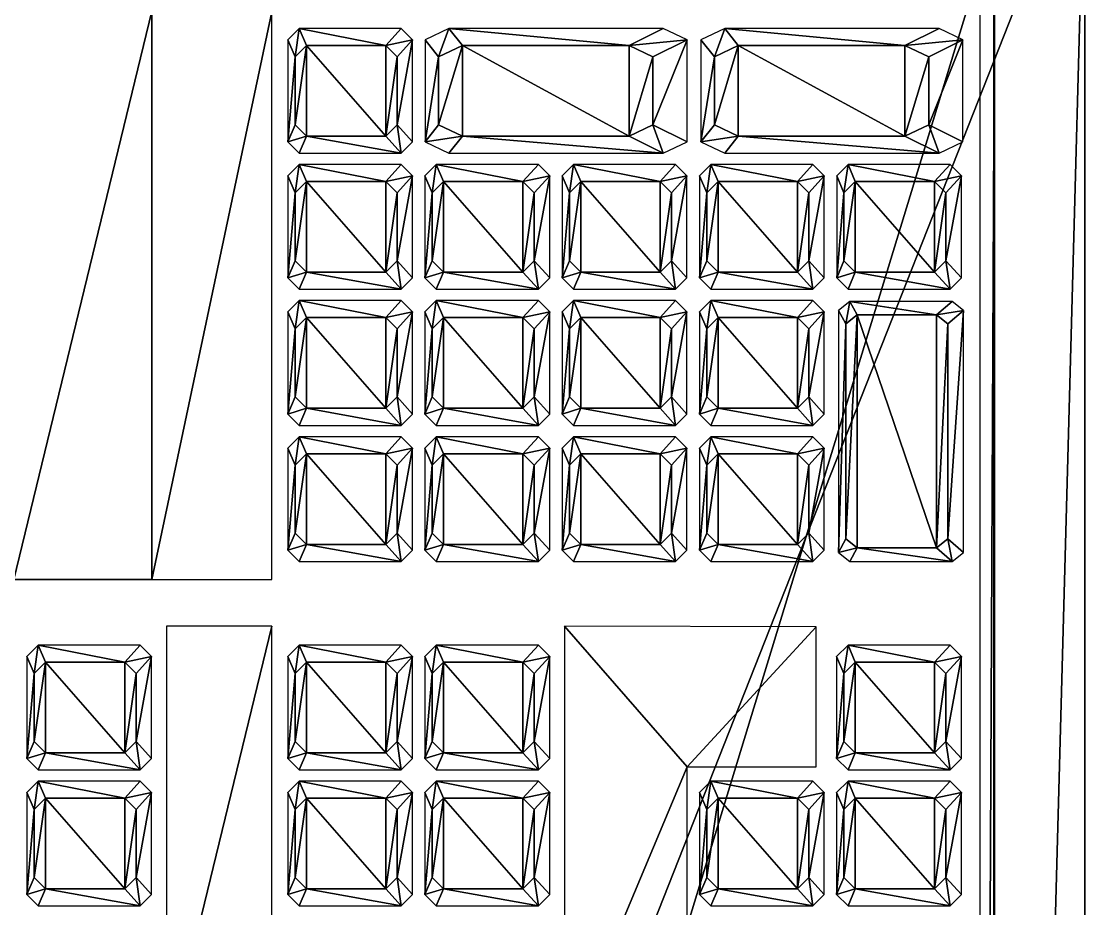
# Model space of a CAD drawing. Extents: x -22.3 to 10, y -36.4 to 0.
# Drawn here: x 4.19 to 10.05, y -17.48 to -12.59 of the extents above; entities that cross this region are included whole.
import ezdxf

# ---------------------------------------------------------------- set-up
doc = ezdxf.new("R2010")
doc.units = 0
doc.layers.get('0').update_dxf_attribs({"linetype": 'CONTINUOUS'})

msp = doc.modelspace()

# ---------------------------------------------------------------- meshes
at = {"color": 252, "linetype": 'BYBLOCK'}
mesh = msp.add_polyface(dxfattribs=at)
corners = [(-6.183, -12.296, 22.3066), (-6.183, -6.0576, 4.2865), (-6.183, -12.296, 4.2865), (-6.183, -6.0576, 22.3066), (9.5485, -12.0398, 4.5287), (9.5485, -30.0398, 4.5287), (4.0518, -30.0398, 4.7207), (4.0518, -12.0398, 4.7207), (-5.5521, -7.0515, 13.7443), (-5.5521, -7.0515, 14.2341), (-5.5521, -6.677, 14.2341), (-5.5521, -6.677, 13.7443)]
mesh.append_faces([[corners[k] for k in face] for face in [(7, 6, 4), (5, 4, 6), (3, 0, 1), (2, 1, 0)]], dxfattribs={"vtx1": -1, "color": 252})
mesh.append_faces([[corners[k] for k in face] for face in [(8, 11, 10), (10, 9, 8)]], dxfattribs={"vtx2": -1, "color": 252})
at = {"color": 253, "linetype": 'BYBLOCK'}
mesh = msp.add_polyface(dxfattribs=at)
corners = [(6.946, -18.768, 5.0654), (7.0309, -18.6809, 4.8123), (6.4688, -18.6809, 4.8319), (-5.0521, -8.2342, 21.6774), (-5.0521, -8.1688, 21.8152), (-5.0521, -8.2162, 21.7532), (-5.0521, -8.1004, 21.8525), (-5.0521, -8.2199, 21.6007), (-5.0521, -8.1756, 21.5366), (-5.0521, -8.0227, 21.8588), (-5.0521, -7.9491, 21.8329), (-5.0521, -8.109, 21.496), (-5.0521, -8.0317, 21.4859), (-5.0521, -7.7185, 21.6728), (-5.0521, -7.2343, 21.6728), (-5.0521, -7.2343, 21.4859), (-5.4271, -8.0317, 21.4859), (-5.4271, -8.109, 21.496), (-5.4271, -8.1756, 21.5366), (-5.4271, -8.2199, 21.6007), (-5.4271, -8.2342, 21.6774), (-5.4271, -8.2162, 21.7532), (-5.4271, -8.1688, 21.8152), (-5.4271, -8.1004, 21.8525), (-5.4271, -8.0227, 21.8588), (-5.4271, -7.9491, 21.8329), (-5.4271, -7.7185, 21.6728), (-5.4271, -7.2343, 21.6728), (-5.4271, -7.2343, 21.4859)]
mesh.append_faces([[corners[k] for k in face] for face in [(3, 4, 5)]], dxfattribs={"vtx0": -1, "color": 253})
mesh.append_faces([[corners[k] for k in face] for face in [(4, 3, 6), (7, 6, 3), (9, 8, 10), (11, 10, 8), (13, 12, 14)]], dxfattribs={"vtx0": -1, "vtx1": -1, "color": 253})
mesh.append_faces([[corners[k] for k in face] for face in [(6, 7, 8), (8, 9, 6), (10, 11, 12), (12, 13, 10)]], dxfattribs={"vtx0": -1, "vtx2": -1, "color": 253})
mesh.append_faces([[corners[k] for k in face] for face in [(15, 14, 12), (16, 12, 17), (17, 11, 18), (18, 8, 19), (19, 7, 20), (20, 3, 21), (21, 5, 22), (22, 4, 23), (23, 6, 24), (24, 9, 25), (25, 10, 26), (13, 14, 26), (14, 15, 27), (28, 15, 16)]], dxfattribs={"vtx1": -1, "color": 253})
mesh.append_faces([[corners[k] for k in face] for face in [(0, 1, 2), (12, 11, 17), (11, 8, 18), (8, 7, 19), (7, 3, 20), (3, 5, 21), (5, 4, 22), (4, 6, 23), (6, 9, 24), (9, 10, 25), (10, 13, 26), (14, 27, 26), (15, 28, 27), (15, 12, 16)]], dxfattribs={"vtx2": -1, "color": 253})
at = {"color": 0, "linetype": 'BYBLOCK'}
mesh = msp.add_polyface(dxfattribs=at)
corners = [(-3.7223, -33.1601, 20.6303), (-3.797, -32.0202, 19.0175), (-7.2269, -18.8325, 20.6303), (-5.5143, -34.1132, 20.241), (-3.6333, -33.3957, 20.3822), (-5.6555, -33.7396, 20.6345), (-3.7525, -32.138, 18.8934), (-4.5945, -31.5718, 18.3056), (-6.767, -19.8781, 19.0175), (-4.55, -31.6896, 18.1816), (-5.6115, -19.5955, 9.3403), (-6.2602, -20.3976, 9.8691), (-2.6415, -31.7375, 9.3403), (-3.5872, -31.3254, 9.8691), (-3.5723, -31.4505, 9.9932), (-2.6266, -31.8626, 9.4644), (-5.6862, -18.4556, 7.7275), (-2.1816, -32.7832, 7.7275), (-2.1519, -33.0333, 7.9756), (8.7293, -19.7295, 4.8074), (8.7293, -20.5031, 4.8074), (9.4704, -19.7295, 4.7815), (9.4704, -20.5031, 4.7815), (4.1532, -25.2437, 4.9672), (4.991, -25.2437, 4.938), (4.1532, -24.9859, 4.9672), (4.991, -24.9859, 4.938), (4.1532, -21.9223, 4.9672), (4.991, -21.9223, 4.938), (4.1532, -21.6962, 4.9672), (4.991, -21.6962, 4.938), (8.7293, -27.8879, 4.8074), (8.7293, -28.5652, 4.8074), (9.4704, -27.8879, 4.7815), (9.4704, -28.5652, 4.7815), (4.1532, -29.6612, 4.9672), (4.0562, -30.0398, 4.9706), (9.4704, -29.6612, 4.7815), (9.5528, -30.0398, 4.7787), (4.991, -28.7905, 4.938), (4.991, -28.3392, 4.938), (4.1532, -28.7905, 4.9672), (4.1532, -28.3392, 4.9672), (10.0485, -30.5398, 4.7788), (9.5485, -30.0398, 4.7788), (2.5485, -30.5398, 4.7788), (4.0485, -30.0398, 4.7788), (9.5528, -12.0398, 4.7787), (4.1495, -12.5352, 4.9673), (5.5713, -18.6008, 4.9177), (4.991, -18.6008, 4.938), (5.5713, -29.6612, 4.9177), (4.991, -29.6612, 4.938), (4.0485, -12.0398, 4.7788), (10.0485, -11.5398, 4.7788), (10.0485, -11.5398, 4.0288), (10.0485, -30.5398, 4.0288), (2.5485, -30.5398, 4.0288), (-4.0556, -33.3482, 7.2353), (-4.0084, -33.7448, 7.6288), (-3.3537, -32.0404, 7.3573), (-3.2648, -32.0187, 6.6129), (-6.3831, -19.6556, 7.3573), (-6.2942, -19.6338, 6.6129), (4.0475, -30.0398, 4.7208), (9.5441, -30.0398, 4.5288), (4.0562, -12.0398, 4.9706), (2.5485, -11.5398, 4.7788), (-6.4187, -34.3344, 7.3238), (-6.4659, -33.9378, 6.9303), (-5.7337, -31.6304, 4.3415), (-5.7299, -31.6295, 3.8415), (-5.5576, -31.3402, 4.3434), (-5.5538, -31.3393, 3.8434)]
mesh.append_faces([[corners[k] for k in face] for face in [(22, 21, 20), (34, 33, 32), (38, 37, 36), (39, 40, 41), (42, 41, 40), (43, 44, 45), (46, 45, 44), (49, 50, 51)]], dxfattribs={"vtx0": -1, "vtx1": -1, "color": 0})
mesh.append_faces([[corners[k] for k in face] for face in [(35, 36, 37), (36, 35, 48), (52, 51, 50)]], dxfattribs={"vtx0": -1, "vtx1": -1, "vtx2": -1, "color": 0})
mesh.append_faces([[corners[k] for k in face] for face in [(37, 38, 47), (45, 46, 53), (44, 43, 54)]], dxfattribs={"vtx0": -1, "vtx2": -1, "color": 0})
mesh.append_faces([[corners[k] for k in face] for face in [(0, 1, 2), (1, 7, 8), (10, 11, 12), (13, 12, 11), (16, 10, 17), (12, 17, 10), (19, 20, 21), (31, 32, 33), (17, 58, 16), (60, 61, 62), (63, 62, 61), (18, 15, 4), (6, 4, 15), (15, 14, 6), (9, 6, 14), (59, 18, 3), (4, 3, 18), (65, 38, 64), (36, 66, 64), (56, 43, 57), (45, 67, 57), (68, 69, 59), (70, 71, 72)]], dxfattribs={"vtx1": -1, "color": 0})
mesh.append_faces([[corners[k] for k in face] for face in [(23, 24, 25), (26, 25, 24), (27, 28, 29), (30, 29, 28)]], dxfattribs={"vtx1": -1, "vtx2": -1, "color": 0})
mesh.append_faces([[corners[k] for k in face] for face in [(3, 4, 0), (0, 5, 3), (4, 6, 1), (1, 0, 4), (6, 9, 7), (7, 1, 6), (12, 13, 14), (14, 15, 12), (17, 12, 15), (15, 18, 17), (55, 56, 57), (58, 17, 18), (18, 59, 58), (38, 36, 64), (43, 45, 57), (54, 43, 56), (69, 58, 59), (68, 59, 3), (71, 73, 72)]], dxfattribs={"vtx2": -1, "color": 0})
mesh = msp.add_polyface(dxfattribs=at)
corners = [(-5.5521, -11.9264, 15.4671), (-5.4271, -11.9264, 15.4671), (-5.5521, -11.9264, 16.0296), (-5.4271, -11.9264, 16.0296), (-5.8021, -11.8964, 12.4642), (-5.6771, -11.8964, 12.4642), (-5.6771, -11.8964, 12.7142), (-5.8021, -11.8964, 4.7171), (-5.6771, -11.8964, 4.7171), (-5.6771, -11.8964, 11.7171), (-5.8021, -12.0514, 4.7171), (-5.6771, -12.0514, 4.7171), (-5.6771, -12.1764, 4.7171), (-5.8021, -12.1764, 4.7171), (-5.6771, -12.1764, 12.7171), (-5.8021, -12.1764, 12.7171), (-5.6771, -12.0514, 12.7171), (-5.8021, -12.0514, 12.7171), (-5.8021, -11.8639, 21.4038), (-5.5521, -11.9889, 21.4663), (-5.8021, -11.8639, 21.2788), (-5.5521, -11.9889, 21.1538), (-5.5521, -12.1139, 22.0913), (-5.5521, -12.1139, 20.4038), (-5.5521, -11.9264, 13.9046), (-5.5521, -12.1139, 14.1546), (-5.5521, -12.1139, 13.1546), (-5.5521, -11.9264, 13.6546), (-5.5521, -11.9262, 14.9614), (-5.5521, -12.1137, 15.2114), (-5.5521, -12.1137, 14.2114), (-5.5521, -11.9262, 14.7114), (-5.7753, -18.22, 7.9756), (-5.656, -19.4777, 9.4644), (-5.6115, -19.5955, 9.3403), (-5.6862, -18.4556, 7.7275), (4.991, -18.3103, 4.938), (5.5713, -18.3103, 4.9177), (5.5713, -15.9241, 4.9177), (4.991, -15.9241, 4.938), (8.5835, -18.3223, 4.8125), (8.5684, -17.5685, 4.813), (7.1827, -18.3103, 4.8614), (7.8591, -17.5685, 4.8378), (7.8591, -16.6977, 4.8378), (7.1827, -15.9241, 4.8614), (8.5684, -15.9263, 4.813), (8.5684, -16.6977, 4.813), (4.9103, -15.6662, 4.9408), (5.5713, -15.6662, 4.9177), (5.5713, -12.5381, 4.9177), (4.9103, -12.5388, 4.9408), (9.4704, -12.5381, 4.7815), (9.5528, -12.0398, 4.7787), (4.1495, -12.5352, 4.9673), (4.0562, -12.0398, 4.9706), (9.4704, -29.6612, 4.7815), (4.0562, -30.0398, 4.9706), (4.0485, -12.0398, 4.7788), (2.5485, -11.5398, 4.7788), (2.5485, -30.5398, 4.7788), (10.0485, -11.5398, 4.7788), (9.5485, -12.0398, 4.7788), (9.5485, -30.0398, 4.7788), (2.5485, -30.5398, 4.0288), (2.5485, -11.5398, 4.0288), (10.0485, -11.5398, 4.0288), (-5.5521, -14.5328, 3.7625), (-5.4271, -14.4078, 3.7625), (-5.5521, -14.5328, 4.3625), (-5.4271, -14.4078, 4.26), (-5.4271, -12.5204, 4.6375), (-5.5521, -12.5328, 4.7625), (-5.5521, -12.5204, 3.7625), (-5.8021, -12.5514, 4.5288), (-5.5521, -12.4264, 4.6538), (-5.5521, -12.4264, 22.4038), (-5.8021, -12.5514, 22.5288), (-5.5521, -12.1764, 22.1538), (-5.6771, -11.9262, 14.9614), (-5.6771, -11.9262, 14.7114), (-5.6771, -11.9264, 13.9046), (-5.6771, -11.9264, 13.6546), (4.0475, -12.0398, 4.7208), (9.5441, -12.0398, 4.5288), (4.0475, -30.0398, 4.7208), (10.0485, -30.5398, 4.0288)]
mesh.append_faces([[corners[k] for k in face] for face in [(73, 70, 68), (75, 78, 76)]], dxfattribs={"vtx0": -1, "color": 0})
mesh.append_faces([[corners[k] for k in face] for face in [(43, 42, 41), (55, 54, 53)]], dxfattribs={"vtx0": -1, "vtx1": -1, "color": 0})
mesh.append_faces([[corners[k] for k in face] for face in [(45, 44, 46), (52, 53, 54), (53, 52, 56)]], dxfattribs={"vtx0": -1, "vtx1": -1, "vtx2": -1, "color": 0})
mesh.append_faces([[corners[k] for k in face] for face in [(19, 22, 23), (23, 21, 19), (24, 25, 26), (26, 27, 24), (28, 29, 30), (30, 31, 28), (36, 37, 38), (38, 39, 36), (42, 43, 44), (44, 45, 42), (48, 49, 50), (50, 51, 48), (54, 55, 57), (58, 59, 60), (61, 62, 63)]], dxfattribs={"vtx0": -1, "vtx2": -1, "color": 0})
mesh.append_faces([[corners[k] for k in face] for face in [(0, 1, 2), (13, 10, 12), (15, 13, 14), (11, 10, 16), (16, 17, 14), (18, 19, 20), (21, 20, 19), (47, 46, 44), (67, 68, 69), (70, 69, 68), (11, 16, 8), (6, 8, 16), (28, 31, 79), (24, 27, 81), (55, 53, 83), (66, 61, 86)]], dxfattribs={"vtx1": -1, "color": 0})
mesh.append_faces([[corners[k] for k in face] for face in [(40, 41, 42), (71, 70, 73)]], dxfattribs={"vtx1": -1, "vtx2": -1, "color": 0})
mesh.append_faces([[corners[k] for k in face] for face in [(1, 3, 2), (4, 5, 6), (7, 8, 9), (10, 11, 12), (13, 12, 14), (10, 17, 16), (17, 15, 14), (32, 33, 34), (34, 35, 32), (64, 65, 66), (69, 70, 71), (71, 72, 69), (74, 75, 76), (76, 77, 74), (75, 12, 78), (31, 80, 79), (27, 82, 81), (53, 84, 83), (55, 83, 85), (59, 65, 64)]], dxfattribs={"vtx2": -1, "color": 0})
at = {"color": 252, "linetype": 'BYBLOCK'}
mesh = msp.add_polyface(dxfattribs=at)
corners = [(4.1495, -12.5352, 4.8158), (4.9103, -12.5352, 4.8158), (4.1495, -15.6662, 4.9408), (4.9103, -15.6662, 4.8158), (4.1495, -15.6662, 4.8158), (4.9103, -15.6662, 4.9408), (4.1495, -12.5352, 4.9408), (4.9103, -12.5352, 4.9408)]
mesh.append_faces([[corners[k] for k in face] for face in [(6, 0, 2), (7, 1, 6), (3, 1, 5), (4, 3, 2)]], dxfattribs={"vtx1": -1, "color": 252})
mesh.append_faces([[corners[k] for k in face] for face in [(0, 4, 2), (1, 0, 6), (1, 7, 5), (3, 5, 2), (1, 3, 4), (4, 0, 1)]], dxfattribs={"vtx2": -1, "color": 252})
at = {"color": 0, "linetype": 'BYBLOCK'}
mesh = msp.add_polyface(dxfattribs=at)
corners = [(6.6204, -12.7231, 5.0768), (6.6204, -13.2231, 5.0768), (7.5386, -13.2231, 5.0447), (6.4893, -13.1606, 5.0814), (6.4893, -12.7856, 5.0814), (6.415, -13.2544, 4.8338), (6.415, -12.6919, 4.8338), (6.5461, -12.6294, 4.8292), (7.5386, -12.7231, 5.0447), (6.5461, -13.3169, 4.8292), (7.7267, -13.3169, 4.788), (6.2609, -13.1606, 5.0893), (6.2609, -12.7856, 5.0893), (6.1985, -13.2231, 5.0915), (6.1985, -12.7231, 5.0915), (5.7612, -12.7231, 5.1068), (5.7612, -13.2231, 5.1068), (5.6988, -13.1606, 5.109), (5.6988, -12.7856, 5.109), (5.6588, -13.2544, 4.8602), (5.6588, -12.6919, 4.8602), (5.7213, -12.6294, 4.858), (6.2834, -12.6294, 4.8384), (6.3459, -12.6919, 4.8362), (6.3459, -13.2544, 4.8362), (6.2834, -13.3169, 4.8384), (5.7213, -13.3169, 4.858), (6.2609, -13.9106, 5.0893), (6.2609, -13.5356, 5.0893), (6.1985, -13.9731, 5.0915), (6.1985, -13.4731, 5.0915), (5.7612, -13.4731, 5.1068), (5.7612, -13.9731, 5.1068), (5.6988, -13.9106, 5.109), (5.6988, -13.5356, 5.109), (5.6588, -13.4419, 4.8602), (5.6588, -14.0044, 4.8602), (5.7213, -13.3794, 4.858), (6.2834, -13.3794, 4.8384), (6.3459, -13.4419, 4.8362), (6.3459, -14.0044, 4.8362), (7.0167, -13.9106, 5.063), (7.0167, -13.5356, 5.063), (6.9542, -13.9731, 5.0651), (6.9542, -13.4731, 5.0651), (6.517, -13.4731, 5.0804), (6.517, -13.9731, 5.0804), (6.4545, -13.9106, 5.0826), (6.4545, -13.5356, 5.0826), (6.4146, -14.0044, 4.8338), (6.4146, -13.4419, 4.8338), (6.477, -13.3794, 4.8317), (7.0392, -13.3794, 4.812), (7.1017, -13.4419, 4.8098)]
mesh.append_faces([[corners[k] for k in face] for face in [(1, 0, 3), (14, 13, 12), (16, 15, 17), (30, 29, 28), (32, 31, 33), (44, 43, 42), (46, 45, 47)]], dxfattribs={"vtx0": -1, "vtx1": -1, "color": 0})
mesh.append_faces([[corners[k] for k in face] for face in [(0, 1, 2), (13, 14, 15), (15, 16, 13), (29, 30, 31), (31, 32, 29), (43, 44, 45), (45, 46, 43)]], dxfattribs={"vtx0": -1, "vtx2": -1, "color": 0})
mesh.append_faces([[corners[k] for k in face] for face in [(4, 3, 0), (6, 4, 7), (0, 7, 4), (9, 1, 5), (3, 5, 1), (11, 12, 13), (18, 17, 15), (20, 18, 21), (15, 21, 18), (22, 14, 23), (12, 23, 14), (24, 11, 25), (13, 25, 11), (26, 16, 19), (17, 19, 16), (27, 28, 29), (34, 33, 31), (35, 34, 37), (31, 37, 34), (38, 30, 39), (28, 39, 30), (41, 42, 43), (48, 47, 45), (50, 48, 51), (45, 51, 48), (52, 44, 53), (42, 53, 44)]], dxfattribs={"vtx1": -1, "color": 0})
mesh.append_faces([[corners[k] for k in face] for face in [(5, 3, 4), (4, 6, 5), (7, 0, 8), (1, 9, 10), (19, 17, 18), (18, 20, 19), (21, 15, 14), (14, 22, 21), (23, 12, 11), (11, 24, 23), (25, 13, 16), (16, 26, 25), (34, 35, 36), (37, 31, 30), (30, 38, 37), (39, 28, 27), (27, 40, 39), (49, 47, 48), (48, 50, 49), (51, 45, 44), (44, 52, 51)]], dxfattribs={"vtx2": -1, "color": 0})
mesh = msp.add_polyface(dxfattribs=at)
corners = [(7.6698, -13.1606, 5.0402), (7.6698, -12.7856, 5.0402), (7.5386, -13.2231, 5.0447), (7.5386, -12.7231, 5.0447), (6.6204, -12.7231, 5.0768), (7.7267, -12.6294, 4.788), (6.5461, -12.6294, 4.8292), (7.8578, -12.6919, 4.7834), (7.8578, -13.2544, 4.7834), (7.7267, -13.3169, 4.788), (6.6204, -13.2231, 5.0768), (7.1017, -14.1919, 4.8098), (7.0167, -14.2856, 5.063), (7.0167, -14.6606, 5.063), (7.1017, -13.4419, 4.8098), (7.0167, -13.5356, 5.063), (7.0167, -13.9106, 5.063), (7.1017, -14.0044, 4.8098), (7.0392, -14.0669, 4.812), (7.9344, -13.2544, 4.7808), (8.0087, -13.1606, 5.0283), (8.0087, -12.7856, 5.0283), (7.9344, -12.6919, 4.7808), (8.0655, -12.6294, 4.7762), (7.9664, -13.5356, 5.0298), (7.9664, -13.9106, 5.0298), (8.0288, -13.4731, 5.0276), (7.9264, -14.0044, 4.781), (7.9264, -13.4419, 4.781), (7.9889, -13.3794, 4.7789), (7.9889, -14.0669, 4.7789), (8.0288, -13.9731, 5.0276), (7.9664, -14.2856, 5.0298), (7.9664, -14.6606, 5.0298), (8.0288, -14.2231, 5.0276), (7.9264, -14.1919, 4.781), (7.9889, -14.1294, 4.7789), (7.7103, -14.2231, 5.0387), (7.7103, -14.7231, 5.0387), (7.7728, -14.2856, 5.0366), (7.2731, -14.2231, 5.054), (7.2106, -14.2856, 5.0562), (7.2106, -14.6606, 5.0562), (7.1707, -14.1919, 4.8074), (7.1707, -14.7544, 4.8074), (7.2331, -14.1294, 4.8052), (7.7953, -14.1294, 4.7856), (7.8577, -14.1919, 4.7834), (7.7728, -14.6606, 5.0366), (7.7728, -13.9106, 5.0366), (7.7728, -13.5356, 5.0366), (7.7103, -13.9731, 5.0387), (7.7103, -13.4731, 5.0387), (7.2731, -13.4731, 5.054), (7.2731, -13.9731, 5.054), (7.2106, -13.9106, 5.0562), (7.2106, -13.5356, 5.0562), (7.1707, -14.0044, 4.8074), (7.1707, -13.4419, 4.8074), (7.2331, -13.3794, 4.8052), (7.7953, -13.3794, 4.7856), (7.8577, -13.4419, 4.7834), (7.8577, -14.0044, 4.7834), (7.7953, -14.0669, 4.7856), (7.2331, -14.0669, 4.8052)]
mesh.append_faces([[corners[k] for k in face] for face in [(3, 2, 1), (37, 38, 39), (52, 51, 50), (54, 53, 55)]], dxfattribs={"vtx0": -1, "vtx1": -1, "color": 0})
mesh.append_faces([[corners[k] for k in face] for face in [(2, 3, 4), (38, 37, 40), (51, 52, 53), (53, 54, 51)]], dxfattribs={"vtx0": -1, "vtx2": -1, "color": 0})
mesh.append_faces([[corners[k] for k in face] for face in [(0, 1, 2), (5, 3, 7), (1, 7, 3), (8, 0, 9), (2, 9, 0), (17, 16, 18), (22, 21, 23), (24, 25, 26), (28, 24, 29), (26, 29, 24), (30, 31, 27), (25, 27, 31), (32, 33, 34), (35, 32, 36), (34, 36, 32), (41, 42, 40), (43, 41, 45), (40, 45, 41), (46, 37, 47), (39, 47, 37), (49, 50, 51), (56, 55, 53), (58, 56, 59), (53, 59, 56), (60, 52, 61), (50, 61, 52), (62, 49, 63), (51, 63, 49), (64, 54, 57), (55, 57, 54)]], dxfattribs={"vtx1": -1, "color": 0})
mesh.append_faces([[corners[k] for k in face] for face in [(3, 5, 6), (7, 1, 0), (0, 8, 7), (9, 2, 10), (11, 12, 13), (14, 15, 16), (16, 17, 14), (19, 20, 21), (21, 22, 19), (27, 25, 24), (24, 28, 27), (41, 43, 44), (45, 40, 37), (37, 46, 45), (47, 39, 48), (57, 55, 56), (56, 58, 57), (59, 53, 52), (52, 60, 59), (61, 50, 49), (49, 62, 61), (63, 51, 54), (54, 64, 63)]], dxfattribs={"vtx2": -1, "color": 0})
mesh = msp.add_polyface(dxfattribs=at)
corners = [(9.1892, -13.1606, 4.9871), (9.1892, -12.7856, 4.9871), (9.058, -13.2231, 4.9917), (9.058, -12.7231, 4.9917), (8.1399, -12.7231, 5.0237), (8.1399, -13.2231, 5.0237), (8.0087, -13.1606, 5.0283), (8.0087, -12.7856, 5.0283), (8.0655, -12.6294, 4.7762), (9.2461, -12.6294, 4.735), (9.3772, -12.6919, 4.7304), (9.3772, -13.2544, 4.7304), (9.2461, -13.3169, 4.735), (8.0655, -13.3169, 4.7762), (7.9344, -13.2544, 4.7808), (9.2843, -13.9106, 4.9838), (9.2843, -13.5356, 4.9838), (9.2218, -13.9731, 4.986), (9.2218, -13.4731, 4.986), (8.7846, -13.4731, 5.0012), (8.7846, -13.9731, 5.0012), (8.7221, -13.9106, 5.0034), (8.7221, -13.5356, 5.0034), (8.6822, -14.0044, 4.7546), (8.6822, -13.4419, 4.7546), (8.7446, -13.3794, 4.7525), (9.3068, -13.3794, 4.7328), (9.3692, -13.4419, 4.7307), (9.3692, -14.0044, 4.7307), (9.3068, -14.0669, 4.7328), (8.7446, -14.0669, 4.7525), (8.5285, -13.9106, 5.0102), (8.5285, -13.5356, 5.0102), (8.4661, -13.9731, 5.0123), (8.4661, -13.4731, 5.0123), (8.0288, -13.4731, 5.0276), (8.0288, -13.9731, 5.0276), (7.9664, -13.9106, 5.0298), (7.9889, -13.3794, 4.7789), (8.551, -13.3794, 4.7592), (8.6135, -13.4419, 4.757), (8.6135, -14.0044, 4.757), (8.551, -14.0669, 4.7592), (7.9889, -14.0669, 4.7789), (8.4661, -14.7231, 5.0123), (8.4661, -14.2231, 5.0123), (8.0288, -14.2231, 5.0276), (7.9889, -14.1294, 4.7789), (8.551, -14.1294, 4.7592), (8.6135, -14.1919, 4.757), (8.5285, -14.2856, 5.0102), (8.5285, -14.6606, 5.0102)]
mesh.append_faces([[corners[k] for k in face] for face in [(3, 2, 1), (5, 4, 6), (18, 17, 16), (20, 19, 21), (34, 33, 32), (36, 35, 37)]], dxfattribs={"vtx0": -1, "vtx1": -1, "color": 0})
mesh.append_faces([[corners[k] for k in face] for face in [(2, 3, 4), (4, 5, 2), (17, 18, 19), (19, 20, 17), (33, 34, 35), (35, 36, 33), (44, 45, 46)]], dxfattribs={"vtx0": -1, "vtx2": -1, "color": 0})
mesh.append_faces([[corners[k] for k in face] for face in [(0, 1, 2), (7, 6, 4), (4, 8, 7), (9, 3, 10), (1, 10, 3), (11, 0, 12), (2, 12, 0), (13, 5, 14), (6, 14, 5), (15, 16, 17), (22, 21, 19), (24, 22, 25), (19, 25, 22), (26, 18, 27), (16, 27, 18), (28, 15, 29), (17, 29, 15), (30, 20, 23), (21, 23, 20), (31, 32, 33), (39, 34, 40), (32, 40, 34), (41, 31, 42), (33, 42, 31), (48, 45, 49), (50, 49, 45)]], dxfattribs={"vtx1": -1, "color": 0})
mesh.append_faces([[corners[k] for k in face] for face in [(8, 4, 3), (3, 9, 8), (10, 1, 0), (0, 11, 10), (12, 2, 5), (5, 13, 12), (23, 21, 22), (22, 24, 23), (25, 19, 18), (18, 26, 25), (27, 16, 15), (15, 28, 27), (29, 17, 20), (20, 30, 29), (38, 35, 34), (34, 39, 38), (40, 32, 31), (31, 41, 40), (42, 33, 36), (36, 43, 42), (47, 46, 45), (45, 48, 47), (49, 50, 51)]], dxfattribs={"vtx2": -1, "color": 0})
mesh = msp.add_polyface(dxfattribs=at)
corners = [(5.6588, -14.0044, 4.8602), (5.6988, -13.9106, 5.109), (5.6988, -13.5356, 5.109), (6.3459, -14.0044, 4.8362), (6.2609, -13.9106, 5.0893), (6.2834, -14.0669, 4.8384), (6.1985, -13.9731, 5.0915), (5.7612, -13.9731, 5.1068), (5.7213, -14.0669, 4.858), (6.2609, -14.6606, 5.0893), (6.2609, -14.2856, 5.0893), (6.1985, -14.7231, 5.0915), (6.1985, -14.2231, 5.0915), (5.7612, -14.2231, 5.1068), (5.7612, -14.7231, 5.1068), (5.6988, -14.6606, 5.109), (5.6988, -14.2856, 5.109), (5.6588, -14.7544, 4.8602), (5.6588, -14.1919, 4.8602), (5.7213, -14.1294, 4.858), (6.2834, -14.1294, 4.8384), (6.3459, -14.1919, 4.8362), (6.3459, -14.7544, 4.8362), (6.2834, -14.8169, 4.8384), (5.7213, -14.8169, 4.858), (5.6588, -14.9419, 4.8602), (5.6988, -15.0356, 5.109), (5.7213, -14.8794, 4.858), (5.7612, -14.9731, 5.1068), (6.1985, -14.9731, 5.0915), (6.2834, -14.8794, 4.8384), (6.3459, -14.9419, 4.8362), (6.4146, -14.9419, 4.8338), (6.4545, -15.0356, 5.0826), (6.477, -14.8794, 4.8317), (6.517, -14.9731, 5.0804), (6.9542, -14.9731, 5.0651), (7.0392, -14.8794, 4.812), (7.1017, -14.9419, 4.8098), (7.0167, -14.6606, 5.063), (7.0167, -14.2856, 5.063), (6.9542, -14.7231, 5.0651), (6.9542, -14.2231, 5.0651), (6.517, -14.2231, 5.0804), (6.517, -14.7231, 5.0804), (6.4545, -14.6606, 5.0826), (6.4545, -14.2856, 5.0826), (6.4146, -14.7544, 4.8338), (6.4146, -14.1919, 4.8338), (6.477, -14.1294, 4.8317), (7.0392, -14.1294, 4.812), (7.1017, -14.1919, 4.8098), (7.0392, -14.8169, 4.812), (6.477, -14.8169, 4.8317), (6.9542, -13.9731, 5.0651), (7.0392, -14.0669, 4.812), (7.0167, -13.9106, 5.063), (6.517, -13.9731, 5.0804), (6.477, -14.0669, 4.8317), (6.4146, -14.0044, 4.8338), (6.4545, -13.9106, 5.0826)]
mesh.append_faces([[corners[k] for k in face] for face in [(12, 11, 10), (14, 13, 15), (42, 41, 40), (44, 43, 45)]], dxfattribs={"vtx0": -1, "vtx1": -1, "color": 0})
mesh.append_faces([[corners[k] for k in face] for face in [(11, 12, 13), (13, 14, 11), (41, 42, 43), (43, 44, 41)]], dxfattribs={"vtx0": -1, "vtx2": -1, "color": 0})
mesh.append_faces([[corners[k] for k in face] for face in [(3, 4, 5), (6, 5, 4), (8, 7, 0), (1, 0, 7), (9, 10, 11), (16, 15, 13), (18, 16, 19), (13, 19, 16), (20, 12, 21), (10, 21, 12), (22, 9, 23), (11, 23, 9), (24, 14, 17), (15, 17, 14), (25, 26, 27), (30, 29, 31), (32, 33, 34), (37, 36, 38), (39, 40, 41), (46, 45, 43), (48, 46, 49), (43, 49, 46), (50, 42, 51), (40, 51, 42), (41, 52, 39), (53, 44, 47), (45, 47, 44), (54, 55, 56), (58, 57, 59), (60, 59, 57)]], dxfattribs={"vtx1": -1, "color": 0})
mesh.append_faces([[corners[k] for k in face] for face in [(0, 1, 2), (5, 6, 7), (7, 8, 5), (17, 15, 16), (16, 18, 17), (19, 13, 12), (12, 20, 19), (21, 10, 9), (9, 22, 21), (23, 11, 14), (14, 24, 23), (27, 28, 29), (29, 30, 27), (34, 35, 36), (36, 37, 34), (47, 45, 46), (46, 48, 47), (49, 43, 42), (42, 50, 49), (52, 41, 44), (44, 53, 52), (55, 54, 57), (57, 58, 55)]], dxfattribs={"vtx2": -1, "color": 0})
at = {"color": 253, "linetype": 'BYBLOCK'}
mesh = msp.add_polyface(dxfattribs=at)
corners = [(7.0309, -18.6809, 4.8123), (6.946, -18.768, 5.0654), (7.0934, -18.739, 4.8101), (8.6888, -18.7424, 4.7544), (8.7288, -18.8362, 5.0032), (8.7513, -18.6799, 4.7522), (8.7913, -18.7737, 5.001), (9.2285, -18.7737, 4.9857), (9.3135, -18.6799, 4.7326), (9.3759, -18.7424, 4.7304), (7.1755, -18.7256, 4.8073), (7.2155, -18.795, 5.056), (7.238, -18.6793, 4.8051), (7.278, -18.7487, 5.0538), (7.7152, -18.7487, 5.0386), (7.8002, -18.6793, 4.7854), (7.8626, -18.7256, 4.7833), (7.7777, -18.795, 5.0364), (9.2949, -15.4429, 4.9834), (9.2949, -14.2579, 4.9834), (9.2325, -15.4923, 4.9856), (9.2325, -14.2085, 4.9856), (8.7953, -14.2085, 5.0008), (8.7953, -15.4923, 5.0008), (8.7328, -15.4429, 5.003), (8.7328, -14.2579, 5.003), (8.6928, -15.517, 4.7543), (8.6928, -14.1839, 4.7543), (8.7553, -14.1345, 4.7521), (9.3175, -14.1345, 4.7325), (9.3799, -14.1839, 4.7303), (9.3799, -15.517, 4.7303), (9.3175, -15.5664, 4.7325), (8.7553, -15.5664, 4.7521), (7.9303, -18.7296, 4.7809), (7.9702, -18.8205, 5.0297), (7.9927, -18.6689, 4.7787), (8.0327, -18.7599, 5.0275), (8.4699, -18.7599, 5.0122), (8.5549, -18.6689, 4.7591), (8.6173, -18.7296, 4.7569)]
mesh.append_faces([[corners[k] for k in face] for face in [(21, 20, 19), (23, 22, 24)]], dxfattribs={"vtx0": -1, "vtx1": -1, "color": 253})
mesh.append_faces([[corners[k] for k in face] for face in [(20, 21, 22), (22, 23, 20)]], dxfattribs={"vtx0": -1, "vtx2": -1, "color": 253})
mesh.append_faces([[corners[k] for k in face] for face in [(0, 1, 2), (3, 4, 5), (8, 7, 9), (10, 11, 12), (13, 12, 11), (15, 14, 16), (17, 16, 14), (18, 19, 20), (25, 24, 22), (27, 25, 28), (22, 28, 25), (29, 21, 30), (19, 30, 21), (31, 18, 32), (20, 32, 18), (33, 23, 26), (24, 26, 23), (34, 35, 36), (37, 36, 35), (39, 38, 40)]], dxfattribs={"vtx1": -1, "color": 253})
mesh.append_faces([[corners[k] for k in face] for face in [(5, 6, 7), (7, 8, 5), (12, 13, 14), (14, 15, 12), (26, 24, 25), (25, 27, 26), (28, 22, 21), (21, 29, 28), (30, 19, 18), (18, 31, 30), (32, 20, 23), (23, 33, 32), (36, 37, 38), (38, 39, 36)]], dxfattribs={"vtx2": -1, "color": 253})
at = {"color": 0, "linetype": 'BYBLOCK'}
mesh = msp.add_polyface(dxfattribs=at)
corners = [(7.1017, -14.9419, 4.8098), (7.0167, -15.0356, 5.063), (7.0167, -15.4106, 5.063), (7.1017, -15.5044, 4.8098), (7.0167, -14.6606, 5.063), (7.1017, -14.7544, 4.8098), (7.1017, -14.1919, 4.8098), (7.0392, -14.8169, 4.812), (8.5285, -14.6606, 5.0102), (8.5285, -14.2856, 5.0102), (8.4661, -14.7231, 5.0123), (8.4661, -14.2231, 5.0123), (8.0288, -14.2231, 5.0276), (8.0288, -14.7231, 5.0276), (7.9664, -14.6606, 5.0298), (7.9264, -14.7544, 4.781), (7.9664, -14.2856, 5.0298), (7.9264, -14.1919, 4.781), (8.6135, -14.7544, 4.757), (8.6135, -14.1919, 4.757), (8.551, -14.8169, 4.7592), (7.9889, -14.8169, 4.7789), (8.5285, -15.4106, 5.0102), (8.5285, -15.0356, 5.0102), (8.4661, -15.4731, 5.0123), (8.4661, -14.9731, 5.0123), (8.0288, -14.9731, 5.0276), (8.0288, -15.4731, 5.0276), (7.9664, -15.4106, 5.0298), (7.9664, -15.0356, 5.0298), (7.9264, -15.5044, 4.781), (7.9264, -14.9419, 4.781), (7.9889, -14.8794, 4.7789), (8.551, -14.8794, 4.7592), (8.6135, -14.9419, 4.757), (8.6135, -15.5044, 4.757), (7.7728, -15.4106, 5.0366), (7.7728, -15.0356, 5.0366), (7.7103, -15.4731, 5.0387), (7.7103, -14.9731, 5.0387), (7.2731, -14.9731, 5.054), (7.2731, -15.4731, 5.054), (7.2106, -15.4106, 5.0562), (7.2106, -15.0356, 5.0562), (7.1707, -15.5044, 4.8074), (7.1707, -14.9419, 4.8074), (7.2331, -14.8794, 4.8052), (7.7953, -14.8794, 4.7856), (7.8577, -14.9419, 4.7834), (7.8577, -15.5044, 4.7834), (7.7728, -14.6606, 5.0366), (7.7728, -14.2856, 5.0366), (7.7103, -14.7231, 5.0387), (7.2731, -14.2231, 5.054), (7.2731, -14.7231, 5.054), (7.2106, -14.6606, 5.0562), (7.1707, -14.7544, 4.8074), (7.2106, -14.2856, 5.0562), (7.8577, -14.7544, 4.7834), (7.8577, -14.1919, 4.7834), (7.7953, -14.8169, 4.7856), (7.2331, -14.8169, 4.8052)]
mesh.append_faces([[corners[k] for k in face] for face in [(11, 10, 9), (13, 12, 14), (25, 24, 23), (27, 26, 28), (39, 38, 37), (41, 40, 42), (54, 53, 55)]], dxfattribs={"vtx0": -1, "vtx1": -1, "color": 0})
mesh.append_faces([[corners[k] for k in face] for face in [(12, 13, 10), (24, 25, 26), (26, 27, 24), (38, 39, 40), (40, 41, 38), (53, 54, 52)]], dxfattribs={"vtx0": -1, "vtx2": -1, "color": 0})
mesh.append_faces([[corners[k] for k in face] for face in [(5, 4, 7), (8, 9, 10), (18, 8, 20), (10, 20, 8), (21, 13, 15), (14, 15, 13), (22, 23, 24), (29, 28, 26), (31, 29, 32), (26, 32, 29), (33, 25, 34), (23, 34, 25), (36, 37, 38), (43, 42, 40), (45, 43, 46), (40, 46, 43), (47, 39, 48), (37, 48, 39), (42, 44, 41), (50, 51, 52), (58, 50, 60), (52, 60, 50), (61, 54, 56), (55, 56, 54)]], dxfattribs={"vtx1": -1, "color": 0})
mesh.append_faces([[corners[k] for k in face] for face in [(0, 1, 2), (2, 3, 0), (4, 5, 6), (15, 14, 16), (16, 17, 15), (8, 18, 19), (20, 10, 13), (13, 21, 20), (30, 28, 29), (29, 31, 30), (32, 26, 25), (25, 33, 32), (34, 23, 22), (22, 35, 34), (44, 42, 43), (43, 45, 44), (46, 40, 39), (39, 47, 46), (48, 37, 36), (36, 49, 48), (56, 55, 57), (50, 58, 59), (60, 52, 54), (54, 61, 60)]], dxfattribs={"vtx2": -1, "color": 0})
mesh = msp.add_polyface(dxfattribs=at)
corners = [(4.8239, -16.5584, 5.1395), (4.8239, -16.1834, 5.1395), (4.7614, -16.6209, 5.1417), (4.7614, -16.1209, 5.1417), (4.3242, -16.1209, 5.157), (4.3242, -16.6209, 5.157), (4.2617, -16.5584, 5.1592), (4.2617, -16.1834, 5.1592), (4.2218, -16.6522, 4.9104), (4.2218, -16.0897, 4.9104), (4.2842, -16.0272, 4.9082), (4.8464, -16.0272, 4.8886), (4.9088, -16.0897, 4.8864), (4.9088, -16.6522, 4.8864), (4.8464, -16.7147, 4.8886), (4.2842, -16.7147, 4.9082), (4.7614, -17.3709, 5.1417), (4.7614, -16.8709, 5.1417), (4.3242, -16.8709, 5.157), (4.2617, -16.9334, 5.1592), (4.2617, -17.3084, 5.1592), (4.2218, -16.8397, 4.9104), (4.2842, -16.7772, 4.9082), (4.8464, -16.7772, 4.8886), (4.9088, -16.8397, 4.8864), (4.8239, -16.9334, 5.1395), (4.8239, -17.3084, 5.1395), (6.1985, -15.4731, 5.0915), (6.1985, -14.9731, 5.0915), (5.7612, -14.9731, 5.1068), (5.7612, -15.4731, 5.1068), (5.6988, -15.4106, 5.109), (5.6988, -15.0356, 5.109), (5.6588, -15.5044, 4.8602), (5.6588, -14.9419, 4.8602), (5.7213, -14.8794, 4.858), (5.7213, -15.5669, 4.858), (6.2834, -15.5669, 4.8384), (6.1985, -17.3709, 5.0915), (6.1985, -16.8709, 5.0915), (5.7612, -16.8709, 5.1068), (5.6988, -16.9334, 5.109), (5.6988, -17.3084, 5.109), (5.6588, -16.8397, 4.8602), (5.6588, -17.4022, 4.8602), (5.7213, -16.7772, 4.858), (6.2834, -16.7772, 4.8384), (6.1985, -16.6209, 5.0915), (6.1985, -16.1209, 5.0915), (5.7612, -16.1209, 5.1068), (5.7612, -16.6209, 5.1068), (5.6988, -16.5584, 5.109), (5.6988, -16.1834, 5.109), (5.6588, -16.6522, 4.8602), (5.6588, -16.0897, 4.8602), (5.7213, -16.0272, 4.858), (6.2834, -16.0272, 4.8384), (5.7213, -16.7147, 4.858), (6.2834, -16.7147, 4.8384)]
mesh.append_faces([[corners[k] for k in face] for face in [(3, 2, 1), (5, 4, 6), (30, 29, 31), (50, 49, 51)]], dxfattribs={"vtx0": -1, "vtx1": -1, "color": 0})
mesh.append_faces([[corners[k] for k in face] for face in [(2, 3, 4), (4, 5, 2), (16, 17, 18), (27, 28, 29), (29, 30, 27), (38, 39, 40), (47, 48, 49), (49, 50, 47)]], dxfattribs={"vtx0": -1, "vtx2": -1, "color": 0})
mesh.append_faces([[corners[k] for k in face] for face in [(0, 1, 2), (7, 6, 4), (9, 7, 10), (4, 10, 7), (11, 3, 12), (1, 12, 3), (13, 0, 14), (2, 14, 0), (15, 5, 8), (6, 8, 5), (19, 20, 18), (21, 19, 22), (18, 22, 19), (23, 17, 24), (25, 24, 17), (32, 31, 29), (29, 35, 32), (36, 30, 33), (31, 33, 30), (41, 42, 40), (43, 41, 45), (40, 45, 41), (52, 51, 49), (54, 52, 55), (49, 55, 52), (57, 50, 53), (51, 53, 50)]], dxfattribs={"vtx1": -1, "color": 0})
mesh.append_faces([[corners[k] for k in face] for face in [(8, 6, 7), (7, 9, 8), (10, 4, 3), (3, 11, 10), (12, 1, 0), (0, 13, 12), (14, 2, 5), (5, 15, 14), (22, 18, 17), (17, 23, 22), (24, 25, 26), (33, 31, 32), (32, 34, 33), (30, 36, 37), (41, 43, 44), (45, 40, 39), (39, 46, 45), (53, 51, 52), (52, 54, 53), (55, 49, 48), (48, 56, 55), (50, 57, 58)]], dxfattribs={"vtx2": -1, "color": 0})
mesh = msp.add_polyface(dxfattribs=at)
corners = [(6.2609, -15.4106, 5.0893), (6.2609, -15.0356, 5.0893), (6.1985, -15.4731, 5.0915), (6.1985, -14.9731, 5.0915), (6.3459, -14.9419, 4.8362), (6.3459, -15.5044, 4.8362), (6.2834, -15.5669, 4.8384), (5.7612, -15.4731, 5.1068), (7.0167, -15.4106, 5.063), (7.0167, -15.0356, 5.063), (6.9542, -15.4731, 5.0651), (6.9542, -14.9731, 5.0651), (6.517, -14.9731, 5.0804), (6.517, -15.4731, 5.0804), (6.4545, -15.4106, 5.0826), (6.4545, -15.0356, 5.0826), (6.4146, -15.5044, 4.8338), (6.4146, -14.9419, 4.8338), (6.477, -14.8794, 4.8317), (7.1017, -14.9419, 4.8098), (7.0392, -15.5669, 4.812), (6.477, -15.5669, 4.8317), (7.0167, -16.5584, 5.063), (7.0167, -16.1834, 5.063), (6.9542, -16.6209, 5.0651), (6.9542, -16.1209, 5.0651), (6.517, -16.1209, 5.0804), (6.517, -16.6209, 5.0804), (6.4545, -16.5584, 5.0826), (6.4545, -16.1834, 5.0826), (6.4146, -16.6522, 4.8338), (6.4146, -16.0897, 4.8338), (6.477, -16.0272, 4.8317), (7.0392, -16.0272, 4.812), (7.1017, -16.0897, 4.8098), (7.0392, -16.7147, 4.812), (6.477, -16.7147, 4.8317), (6.9542, -17.3709, 5.0651), (6.9542, -16.8709, 5.0651), (6.517, -16.8709, 5.0804), (6.4545, -16.9334, 5.0826), (6.4545, -17.3084, 5.0826), (6.4146, -16.8397, 4.8338), (6.477, -16.7772, 4.8317), (7.0392, -16.7772, 4.812), (7.0167, -16.9334, 5.063), (7.1017, -16.8397, 4.8098), (6.2834, -16.7772, 4.8384), (6.1985, -16.8709, 5.0915), (6.3459, -16.8397, 4.8362), (6.2609, -16.9334, 5.0893), (6.2609, -17.3084, 5.0893), (6.2609, -16.5584, 5.0893), (6.2609, -16.1834, 5.0893), (6.1985, -16.6209, 5.0915), (6.1985, -16.1209, 5.0915), (6.2834, -16.0272, 4.8384), (6.3459, -16.0897, 4.8362), (6.3459, -16.6522, 4.8362), (6.2834, -16.7147, 4.8384), (5.7612, -16.6209, 5.1068)]
mesh.append_faces([[corners[k] for k in face] for face in [(3, 2, 1), (11, 10, 9), (13, 12, 14), (25, 24, 23), (27, 26, 28), (55, 54, 53)]], dxfattribs={"vtx0": -1, "vtx1": -1, "color": 0})
mesh.append_faces([[corners[k] for k in face] for face in [(10, 11, 12), (12, 13, 10), (24, 25, 26), (26, 27, 24), (37, 38, 39)]], dxfattribs={"vtx0": -1, "vtx2": -1, "color": 0})
mesh.append_faces([[corners[k] for k in face] for face in [(0, 1, 2), (1, 4, 3), (5, 0, 6), (2, 6, 0), (8, 9, 10), (15, 14, 12), (12, 18, 15), (9, 19, 11), (10, 20, 8), (21, 13, 16), (14, 16, 13), (22, 23, 24), (29, 28, 26), (31, 29, 32), (26, 32, 29), (33, 25, 34), (23, 34, 25), (24, 35, 22), (36, 27, 30), (28, 30, 27), (40, 41, 39), (42, 40, 43), (39, 43, 40), (45, 46, 38), (47, 48, 49), (50, 49, 48), (52, 53, 54), (56, 55, 57), (53, 57, 55), (58, 52, 59), (54, 59, 52)]], dxfattribs={"vtx1": -1, "color": 0})
mesh.append_faces([[corners[k] for k in face] for face in [(4, 1, 0), (0, 5, 4), (6, 2, 7), (16, 14, 15), (15, 17, 16), (20, 10, 13), (13, 21, 20), (30, 28, 29), (29, 31, 30), (32, 26, 25), (25, 33, 32), (35, 24, 27), (27, 36, 35), (43, 39, 38), (38, 44, 43), (49, 50, 51), (57, 53, 52), (52, 58, 57), (59, 54, 60)]], dxfattribs={"vtx2": -1, "color": 0})
mesh = msp.add_polyface(dxfattribs=at)
corners = [(7.1017, -15.5044, 4.8098), (7.0167, -15.4106, 5.063), (7.0392, -15.5669, 4.812), (7.1017, -16.0897, 4.8098), (7.0167, -16.1834, 5.063), (7.0167, -16.5584, 5.063), (7.1017, -16.6522, 4.8098), (7.0392, -16.7147, 4.812), (7.0392, -16.7772, 4.812), (6.9542, -16.8709, 5.0651), (7.1017, -16.8397, 4.8098), (7.0167, -16.9334, 5.063), (7.0167, -17.3084, 5.063), (8.6135, -15.5044, 4.757), (8.5285, -15.4106, 5.0102), (8.551, -15.5669, 4.7592), (8.4661, -15.4731, 5.0123), (8.0288, -15.4731, 5.0276), (7.9889, -15.5669, 4.7789), (7.9264, -15.5044, 4.781), (7.9664, -15.4106, 5.0298), (7.8577, -15.5044, 4.7834), (7.7728, -15.4106, 5.0366), (7.7953, -15.5669, 4.7856), (7.7103, -15.4731, 5.0387), (7.2731, -15.4731, 5.054), (7.2331, -15.5669, 4.8052), (7.1707, -15.5044, 4.8074), (8.466, -16.8709, 5.0123), (8.466, -17.3709, 5.0123), (8.5285, -16.9334, 5.0102), (8.0288, -16.8709, 5.0276), (7.9663, -16.9334, 5.0298), (7.9663, -17.3084, 5.0298), (7.9264, -16.8397, 4.781), (7.9264, -17.4022, 4.781), (7.9888, -16.7772, 4.7789), (8.551, -16.7772, 4.7592), (8.6135, -16.8397, 4.757), (8.5285, -17.3084, 5.0102), (9.2842, -16.5584, 4.9838), (9.2842, -16.1834, 4.9838), (9.2218, -16.6209, 4.986), (9.2218, -16.1209, 4.986), (8.7845, -16.1209, 5.0012), (8.7845, -16.6209, 5.0012), (8.7221, -16.5584, 5.0034), (8.7221, -16.1834, 5.0034), (8.6821, -16.6522, 4.7546), (8.6821, -16.0897, 4.7546), (8.7446, -16.0272, 4.7525), (9.3067, -16.0272, 4.7328), (9.3692, -16.0897, 4.7307), (9.3692, -16.6522, 4.7307), (9.3067, -16.7147, 4.7328), (8.7446, -16.7147, 4.7525), (9.2218, -16.8709, 4.986), (9.2218, -17.3709, 4.986), (9.2842, -16.9334, 4.9838), (8.7845, -16.8709, 5.0012), (8.7221, -16.9334, 5.0034), (8.7221, -17.3084, 5.0034), (8.6821, -16.8397, 4.7546), (8.6821, -17.4022, 4.7546), (8.7446, -16.7772, 4.7525), (9.3067, -16.7772, 4.7328), (9.3692, -16.8397, 4.7307), (9.2842, -17.3084, 4.9838)]
mesh.append_faces([[corners[k] for k in face] for face in [(28, 29, 30), (43, 42, 41), (45, 44, 46), (56, 57, 58)]], dxfattribs={"vtx0": -1, "vtx1": -1, "color": 0})
mesh.append_faces([[corners[k] for k in face] for face in [(29, 28, 31), (42, 43, 44), (44, 45, 42), (57, 56, 59)]], dxfattribs={"vtx0": -1, "vtx2": -1, "color": 0})
mesh.append_faces([[corners[k] for k in face] for face in [(0, 1, 2), (6, 5, 7), (8, 9, 10), (13, 14, 15), (16, 15, 14), (18, 17, 19), (20, 19, 17), (21, 22, 23), (24, 23, 22), (26, 25, 27), (32, 33, 31), (34, 32, 36), (31, 36, 32), (37, 28, 38), (30, 38, 28), (40, 41, 42), (47, 46, 44), (49, 47, 50), (44, 50, 47), (51, 43, 52), (41, 52, 43), (53, 40, 54), (42, 54, 40), (55, 45, 48), (46, 48, 45), (60, 61, 59), (62, 60, 64), (59, 64, 60), (65, 56, 66), (58, 66, 56)]], dxfattribs={"vtx1": -1, "color": 0})
mesh.append_faces([[corners[k] for k in face] for face in [(3, 4, 5), (5, 6, 3), (10, 11, 12), (15, 16, 17), (17, 18, 15), (23, 24, 25), (25, 26, 23), (32, 34, 35), (36, 31, 28), (28, 37, 36), (38, 30, 39), (48, 46, 47), (47, 49, 48), (50, 44, 43), (43, 51, 50), (52, 41, 40), (40, 53, 52), (54, 42, 45), (45, 55, 54), (60, 62, 63), (64, 59, 56), (56, 65, 64), (66, 58, 67)]], dxfattribs={"vtx2": -1, "color": 0})
mesh = msp.add_polyface(dxfattribs=at)
corners = [(4.8239, -17.3084, 5.1395), (4.8239, -16.9334, 5.1395), (4.7614, -17.3709, 5.1417), (4.7614, -16.8709, 5.1417), (4.3242, -16.8709, 5.157), (4.3242, -17.3709, 5.157), (4.2617, -17.3084, 5.1592), (4.2218, -17.4022, 4.9104), (4.2617, -16.9334, 5.1592), (4.2218, -16.8397, 4.9104), (4.9088, -17.4022, 4.8864), (4.9088, -16.8397, 4.8864), (4.8464, -17.4647, 4.8886), (4.2842, -17.4647, 4.9082), (4.8239, -18.0584, 5.1395), (4.8239, -17.6834, 5.1395), (4.7614, -18.1209, 5.1417), (4.7614, -17.6209, 5.1417), (4.3242, -17.6209, 5.157), (4.3242, -18.1209, 5.157), (4.2617, -18.0584, 5.1592), (4.2617, -17.6834, 5.1592), (4.2218, -17.5897, 4.9104), (4.2218, -18.1522, 4.9104), (4.2842, -17.5272, 4.9082), (4.8464, -17.5272, 4.8886), (4.9088, -17.5897, 4.8864), (4.9088, -18.1522, 4.8864), (6.4146, -17.4022, 4.8338), (6.4545, -17.3084, 5.0826), (6.4545, -16.9334, 5.0826), (6.4146, -16.8397, 4.8338), (6.517, -17.3709, 5.0804), (6.4545, -17.6834, 5.0826), (6.4146, -17.5897, 4.8338), (6.4146, -18.1522, 4.8338), (6.477, -17.5272, 4.8317), (6.2609, -18.0584, 5.0893), (6.2609, -17.6834, 5.0893), (6.1985, -18.1209, 5.0915), (6.1985, -17.6209, 5.0915), (5.7612, -17.6209, 5.1068), (5.7612, -18.1209, 5.1068), (5.6988, -18.0584, 5.109), (5.6988, -17.6834, 5.109), (5.6588, -18.1522, 4.8602), (5.6588, -17.5897, 4.8602), (5.7213, -17.5272, 4.858), (6.2834, -17.5272, 4.8384), (6.3459, -17.5897, 4.8362), (6.3459, -18.1522, 4.8362), (6.2609, -17.3084, 5.0893), (6.2609, -16.9334, 5.0893), (6.1985, -17.3709, 5.0915), (6.1985, -16.8709, 5.0915), (5.7612, -16.8709, 5.1068), (5.7612, -17.3709, 5.1068), (5.6988, -17.3084, 5.109), (5.6588, -17.4022, 4.8602), (5.6988, -16.9334, 5.109), (6.3459, -17.4022, 4.8362), (6.3459, -16.8397, 4.8362), (6.2834, -17.4647, 4.8384), (5.7213, -17.4647, 4.858)]
mesh.append_faces([[corners[k] for k in face] for face in [(3, 2, 1), (5, 4, 6), (17, 16, 15), (19, 18, 20), (40, 39, 38), (42, 41, 43), (54, 53, 52), (56, 55, 57)]], dxfattribs={"vtx0": -1, "vtx1": -1, "color": 0})
mesh.append_faces([[corners[k] for k in face] for face in [(4, 5, 2), (16, 17, 18), (18, 19, 16), (39, 40, 41), (41, 42, 39), (55, 56, 53)]], dxfattribs={"vtx0": -1, "vtx2": -1, "color": 0})
mesh.append_faces([[corners[k] for k in face] for face in [(0, 1, 2), (10, 0, 12), (2, 12, 0), (13, 5, 7), (6, 7, 5), (14, 15, 16), (21, 20, 18), (22, 21, 24), (18, 24, 21), (25, 17, 26), (15, 26, 17), (29, 28, 32), (34, 33, 36), (37, 38, 39), (44, 43, 41), (46, 44, 47), (41, 47, 44), (48, 40, 49), (38, 49, 40), (51, 52, 53), (60, 51, 62), (53, 62, 51), (63, 56, 58), (57, 58, 56)]], dxfattribs={"vtx1": -1, "color": 0})
mesh.append_faces([[corners[k] for k in face] for face in [(7, 6, 8), (8, 9, 7), (0, 10, 11), (12, 2, 5), (5, 13, 12), (21, 22, 23), (24, 18, 17), (17, 25, 24), (26, 15, 14), (14, 27, 26), (28, 29, 30), (30, 31, 28), (33, 34, 35), (45, 43, 44), (44, 46, 45), (47, 41, 40), (40, 48, 47), (49, 38, 37), (37, 50, 49), (58, 57, 59), (51, 60, 61), (62, 53, 56), (56, 63, 62)]], dxfattribs={"vtx2": -1, "color": 0})
mesh = msp.add_polyface(dxfattribs=at)
corners = [(7.0167, -17.3084, 5.063), (7.0167, -16.9334, 5.063), (6.9542, -17.3709, 5.0651), (6.9542, -16.8709, 5.0651), (6.517, -16.8709, 5.0804), (6.517, -17.3709, 5.0804), (6.4545, -17.3084, 5.0826), (7.1017, -17.4022, 4.8098), (7.1017, -16.8397, 4.8098), (7.0392, -17.4647, 4.812), (6.477, -17.4647, 4.8317), (6.4146, -17.4022, 4.8338), (7.0167, -18.0584, 5.063), (7.0167, -17.6834, 5.063), (6.9542, -18.1209, 5.0651), (6.9542, -17.6209, 5.0651), (6.517, -17.6209, 5.0804), (6.517, -18.1209, 5.0804), (6.4545, -18.0584, 5.0826), (6.4545, -17.6834, 5.0826), (6.477, -17.5272, 4.8317), (7.0392, -17.5272, 4.812), (7.1017, -17.5897, 4.8098), (7.1017, -18.1522, 4.8098), (8.5285, -17.3084, 5.0102), (8.5285, -16.9334, 5.0102), (8.466, -17.3709, 5.0123), (8.0288, -16.8709, 5.0276), (8.0288, -17.3709, 5.0276), (7.9663, -17.3084, 5.0298), (7.9264, -17.4022, 4.781), (7.9663, -16.9334, 5.0298), (8.6135, -17.4022, 4.757), (8.6135, -16.8397, 4.757), (8.551, -17.4647, 4.7592), (7.9888, -17.4647, 4.7789), (9.2842, -17.3084, 4.9838), (9.2842, -16.9334, 4.9838), (9.2218, -17.3709, 4.986), (8.7845, -16.8709, 5.0012), (8.7845, -17.3709, 5.0012), (8.7221, -17.3084, 5.0034), (8.6821, -17.4022, 4.7546), (8.7221, -16.9334, 5.0034), (9.3692, -17.4022, 4.7307), (9.3692, -16.8397, 4.7307), (9.3067, -17.4647, 4.7328), (8.7446, -17.4647, 4.7525), (9.2842, -18.0584, 4.9838), (9.2842, -17.6834, 4.9838), (9.2218, -18.1209, 4.986), (9.2218, -17.6209, 4.986), (8.7845, -17.6209, 5.0012), (8.7845, -18.1209, 5.0012), (8.7221, -18.0584, 5.0034), (8.7221, -17.6834, 5.0034), (8.6821, -18.1522, 4.7546), (8.6821, -17.5897, 4.7546), (8.7446, -17.5272, 4.7525), (9.3067, -17.5272, 4.7328), (9.3692, -17.5897, 4.7307), (9.3692, -18.1522, 4.7307)]
mesh.append_faces([[corners[k] for k in face] for face in [(3, 2, 1), (5, 4, 6), (15, 14, 13), (17, 16, 18), (28, 27, 29), (40, 39, 41), (51, 50, 49), (53, 52, 54)]], dxfattribs={"vtx0": -1, "vtx1": -1, "color": 0})
mesh.append_faces([[corners[k] for k in face] for face in [(4, 5, 2), (14, 15, 16), (16, 17, 14), (27, 28, 26), (39, 40, 38), (50, 51, 52), (52, 53, 50)]], dxfattribs={"vtx0": -1, "vtx2": -1, "color": 0})
mesh.append_faces([[corners[k] for k in face] for face in [(0, 1, 2), (7, 0, 9), (2, 9, 0), (10, 5, 11), (12, 13, 14), (19, 18, 16), (16, 20, 19), (21, 15, 22), (13, 22, 15), (24, 25, 26), (32, 24, 34), (26, 34, 24), (35, 28, 30), (29, 30, 28), (36, 37, 38), (44, 36, 46), (38, 46, 36), (47, 40, 42), (41, 42, 40), (48, 49, 50), (55, 54, 52), (57, 55, 58), (52, 58, 55), (59, 51, 60), (49, 60, 51), (54, 56, 53)]], dxfattribs={"vtx1": -1, "color": 0})
mesh.append_faces([[corners[k] for k in face] for face in [(0, 7, 8), (9, 2, 5), (5, 10, 9), (20, 16, 15), (15, 21, 20), (22, 13, 12), (12, 23, 22), (30, 29, 31), (24, 32, 33), (34, 26, 28), (28, 35, 34), (42, 41, 43), (36, 44, 45), (46, 38, 40), (40, 47, 46), (56, 54, 55), (55, 57, 56), (58, 52, 51), (51, 59, 58), (60, 49, 48), (48, 61, 60)]], dxfattribs={"vtx2": -1, "color": 0})

doc.saveas('drawing.dxf')
